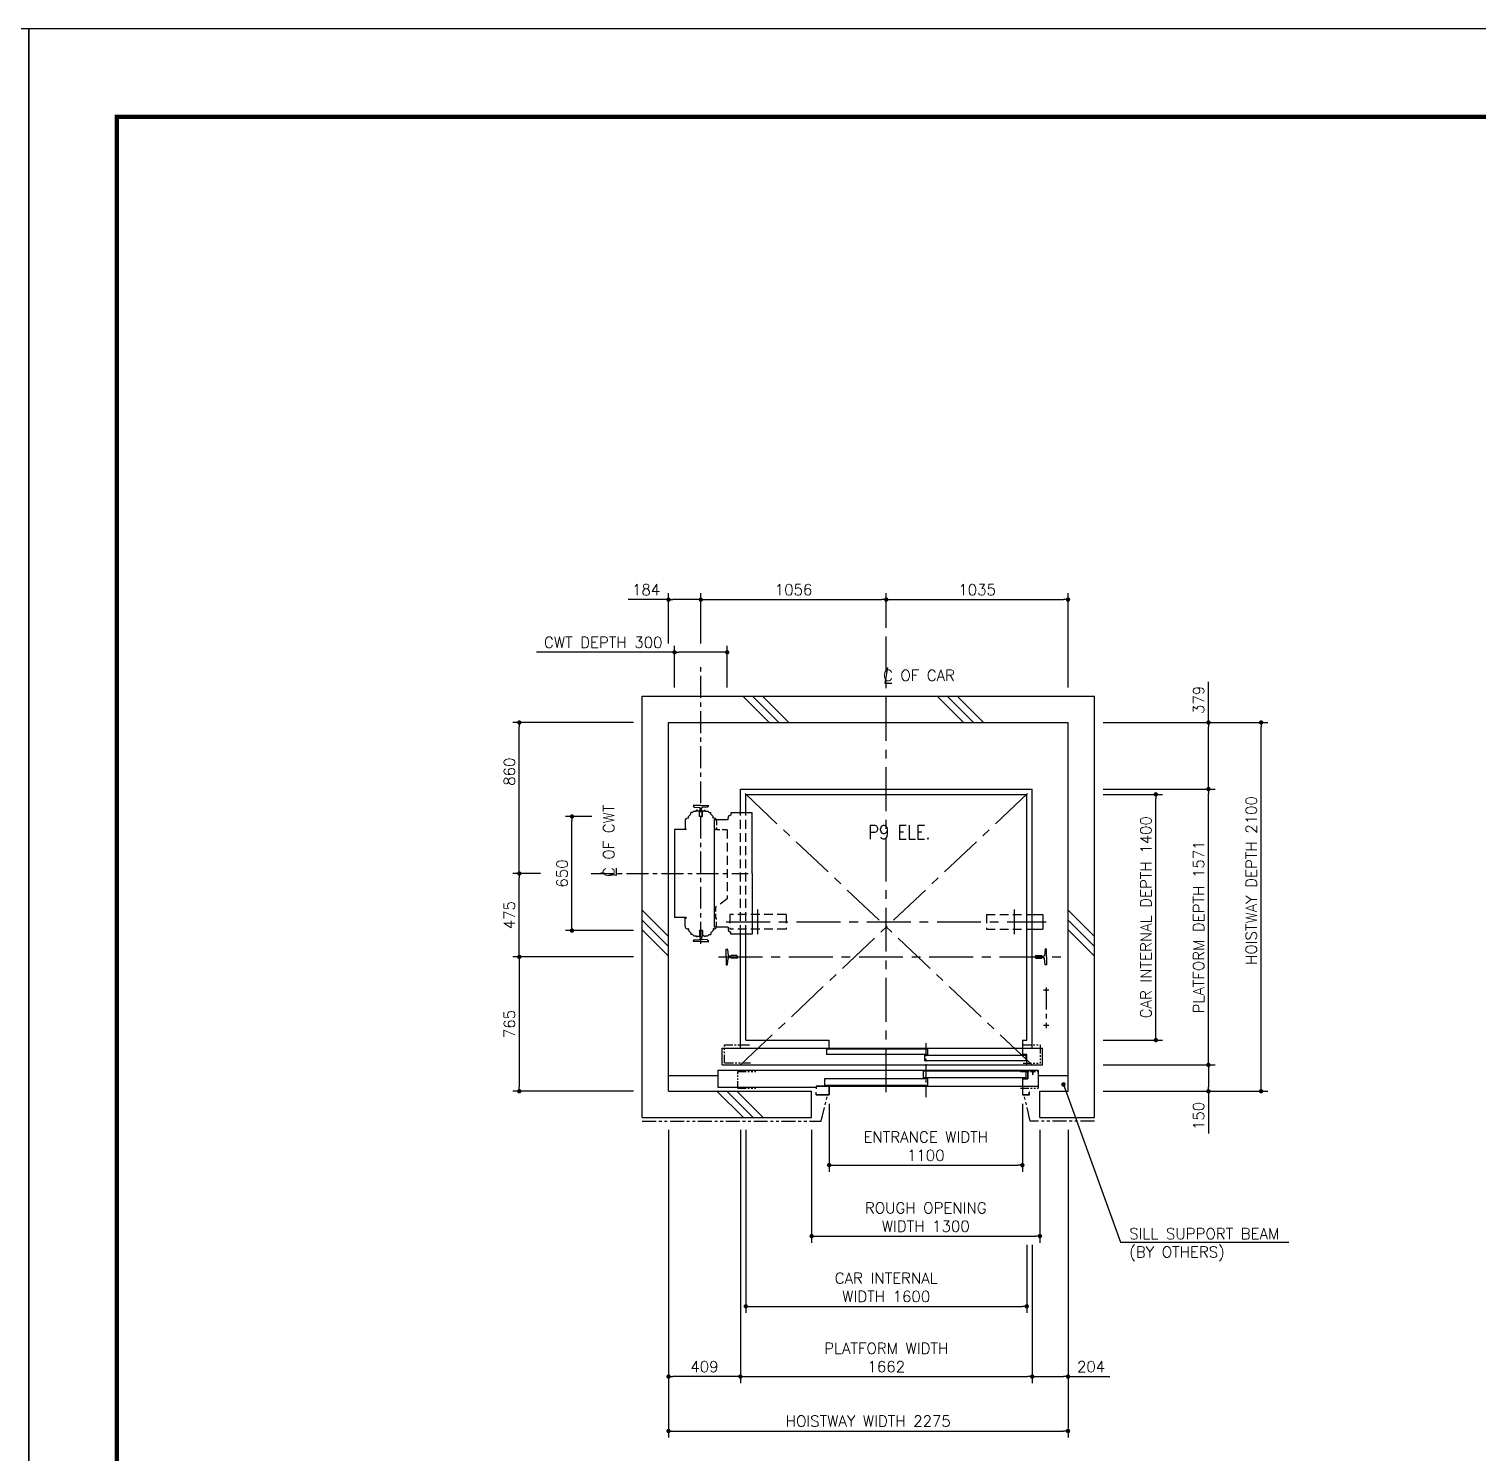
# Model space of a CAD drawing. Header units: millimetres. Extents: x -106996 to 276536, y -21995 to 37993.
# Drawn here: x 21000 to 29253, y -8110 to 0 of the extents above; entities that cross this region are included whole.
import ezdxf

# ---------------------------------------------------------------- set-up
doc = ezdxf.new("R2010")
doc.units = ezdxf.units.MM
doc.header["$LTSCALE"] = 100
for name, pattern in [('CENTERX2', [4, 2.5, -0.5, 0.5, -0.5]), ('DASHED', [0.75, 0.5, -0.25]), ('PHANTOM2', [31.75, 15.875, -3.175, 3.175, -3.175, 3.175, -3.175])]:
    doc.linetypes.add(name, pattern=pattern)
doc.layers.get('0').update_dxf_attribs({"color": 3})
for name, color, linetype in [('BUILDING', 3, 'Continuous'), ('CAR', 6, 'Continuous'), ('CENTER-LINE', 7, 'CENTERX2'), ('CWT', 1, 'Continuous'), ('DIM', 2, 'Continuous'), ('DOOR', 7, 'Continuous'), ('FRAME', 5, 'Continuous'), ('OTHERS', 4, 'Continuous'), ('TEXT', 7, 'Continuous'), ('W-DASHED-LINE', 111, 'PHANTOM2')]:
    doc.layers.add(name, color=color, linetype=linetype)
doc.styles.add('F1', font='romant.shx', dxfattribs={"width": 0.85})
doc.styles.get("Standard").update_dxf_attribs({"font": 'romans.shx', "bigfont": 'bigfont.shx'})
doc.dimstyles.new('1-50IN', dxfattribs={"dimscale": 25, "dimtxt": 2.5, "dimasz": 1, "dimexe": 1.5, "dimexo": 2, "dimgap": 1, "dimtad": 3, "dimdsep": 46, "dimtxsty": 'Standard', "dimblk1": 'DOT', "dimblk2": 'DOT', "dimsah": 1, "dimcen": 0.09, "dimclrd": 256, "dimclre": 256, "dimclrt": 256, "dimadec": 0, "dimazin": 0, "dimtfac": 1, "dimtmove": 0, "dimatfit": 3, "dimldrblk": 'DOT', "dimfxl": 0, "dimtolj": 1, "dimtzin": 0, "dimarcsym": 0})

# ---------------------------------------------------------------- blocks, each defined once
blk = doc.blocks.new('DOOR_2S_JJ1100W')
at = {"layer": 'CAR'}
for p, q in [((-1100, -45), (-1100, 0)), ((0, 0), (0, -45))]:
    blk.add_line(p, q, dxfattribs=at)
at = {"layer": 'CENTER-LINE', "ltscale": 0.3}
blk.add_line((-550, -16.9), (-550, -324.4), dxfattribs=at)
at = {"layer": 'DOOR'}
for p, q in [((-1710, -45), (115, -45)), ((-1710, -141), (-1710, -45)), ((-1115, -49), (-540, -49)), ((-1115, -49), (-1115, -81)), ((-1115, -49), (-1115, -81)), ((-540, -81), (-1115, -81)), ((-540, -49), (-540, -81)), ((0, -45), (0, -81)), ((25, -81), (0, -81)), ((25, -141), (25, -81)), ((115, -141), (115, -45)), ((-1710, -141), (115, -141)), ((-555, -85), (20, -85)), ((-555, -117), (-555, -85)), ((20, -117), (-555, -117)), ((20, -85), (20, -117)), ((-1735, -171), (-1735, -267)), ((-1735, -171), (90, -171)), ((-1125, -218), (-540, -218)), ((-1125, -258), (-1125, -218)), ((-565, -174), (-565, -214)), ((-565, -174), (20, -174)), ((20, -214), (-565, -214)), ((-540, -218), (-540, -258)), ((20, -174), (20, -214)), ((90, -171), (90, -262)), ((-1735, -267), (-1175, -267)), ((-540, -258), (-1125, -258)), ((-1100, -262), (60, -262)), ((-1100, -262), (90, -262))]:
    blk.add_line(p, q, dxfattribs=at)
at = {"layer": 'OTHERS'}
for p, q in [((0, -218), (30, -218)), ((0, -218), (0, -312)), ((1.6, -219.6), (31.6, -219.6)), ((1.6, -219.6), (1.6, -310.4)), ((30, -171), (30, -218)), ((30, -171), (60, -171)), ((31.6, -172.6), (31.6, -219.6)), ((31.6, -172.6), (58.4, -172.6)), ((58.4, -172.6), (58.4, -196)), ((58.4, -196), (60, -196)), ((60, -171), (60, -196)), ((-1175, -262), (-1175, -277)), ((-1175, -262), (-1100, -262)), ((-1173.4, -277), (-1175, -277)), ((-1175, -312), (-1175, -297)), ((-1173.4, -297), (-1175, -297)), ((-1175, -312), (-1100, -312)), ((-1175, -312), (-1100, -312)), ((-1100, -262), (-1174.8, -262)), ((-1173.4, -263.6), (-1173.4, -277)), ((-1101.6, -263.6), (-1173.4, -263.6)), ((-1173.4, -310.4), (-1173.4, -297)), ((-1173.4, -310.4), (-1101.6, -310.4)), ((-1101.6, -263.6), (-1101.6, -310.4)), ((-1100, -262), (-1100, -312)), ((0, -312), (40, -312)), ((1.6, -310.4), (38.4, -310.4)), ((38.4, -310.4), (38.4, -297)), ((40, -297), (38.4, -297)), ((40, -312), (40, -297)), ((40, -312), (40, -310.4))]:
    blk.add_line(p, q, dxfattribs=at)
at = {"layer": 'W-DASHED-LINE', "ltscale": 0.03}
for p, q in [((-1697, -27.5), (-1549, -27.5)), ((-1697, -131), (-1697, -27.5)), ((5, -27.5), (102, -27.5)), ((102, -27.5), (102, -131)), ((-1549, -131), (-1697, -131)), ((5, -131), (102, -131)), ((-1620, -178), (-1518.5, -178)), ((-10, -178), (90, -178)), ((-1620, -273), (-1518.5, -273)), ((-10, -273), (90, -273))]:
    blk.add_line(p, q, dxfattribs=at)
at = {"layer": 'W-DASHED-LINE', "ltscale": 0.025}
for p, q in [((-1620, -273), (-1620, -178)), ((90, -178), (90, -273))]:
    blk.add_line(p, q, dxfattribs=at)
blk = doc.blocks.new('RAIL2')
at = {"layer": 'OTHERS'}
for p, q in [((-62, 0), (-62, 44.5)), ((-62, 44.5), (-55.9, 44.5)), ((-62, 0), (-62, -44.5)), ((-54, 42.7), (-51.3, 8.6)), ((-37.3, 4), (-46.3, 4)), ((-33.4, 7.9), (-37.3, 4)), ((-1, 7.9), (-33.4, 7.9)), ((-1, 7.9), (0, 6.9)), ((0, 0), (0, 6.9)), ((0, 0), (0, -6.9)), ((-62, -44.5), (-55.9, -44.5)), ((-54, -42.7), (-51.3, -8.6)), ((-37.3, -4), (-46.3, -4)), ((-33.4, -7.9), (-37.3, -4)), ((-1, -7.9), (-33.4, -7.9)), ((-1, -7.9), (0, -6.9))]:
    blk.add_line(p, q, dxfattribs=at)
for centre, radius, start, end in [((-55.9, 42.5), 2, 4.51769, 90), ((-46.3, 9), 5, 184.51769, 270), ((-55.9, -42.5), 2, 270, 355.48231), ((-46.3, -9), 5, 90, 175.48231)]:
    blk.add_arc(centre, radius, start, end, dxfattribs=at)
blk = doc.blocks.new('GOV')
at = {"layer": 'OTHERS', "linetype": 'CENTERX2', "ltscale": 0.5}
for p, q in [((15, 0), (-15, 0)), ((0, 15), (0, -215)), ((15, -200), (-15, -200))]:
    blk.add_line(p, q, dxfattribs=at)
for centre in [(0, 0), (0, -200)]:
    blk.add_circle(centre, 3, dxfattribs=at)
blk = doc.blocks.new('RS_L')
at = {"layer": 'OTHERS', "linetype": 'DASHED'}
for p, q in [((-160, 41.5), (-160, -41.5)), ((160, 41.5), (-160, 41.5)), ((160, 41.5), (160, -41.5)), ((160, -41.5), (-160, -41.5))]:
    blk.add_line(p, q, dxfattribs=at)
blk = doc.blocks.new('RS_R')
at = {"layer": 'OTHERS', "linetype": 'DASHED'}
for p, q in [((-160, 41.5), (-160, -41.5)), ((-160, 41.5), (100, 41.5)), ((-160, -41.5), (100, -41.5))]:
    blk.add_line(p, q, dxfattribs=at)
at = {"layer": 'OTHERS'}
for p, q in [((100, 41.5), (160, 41.5)), ((160, 41.5), (160, -41.5)), ((100, -41.5), (160, -41.5))]:
    blk.add_line(p, q, dxfattribs=at)
blk = doc.blocks.new('CWT_A03')
at = {"layer": 'CWT'}
for p, q in [((-57.5, 337.5), (-70, 325)), ((-47, 348), (-57.5, 348)), ((-57.5, 337.5), (-57.5, 348)), ((-40, 355), (-47, 348)), ((-40, 355), (-24.5, 355)), ((-24.5, 355), (-24.5, 360)), ((-18.5, 360), (-24.5, 360)), ((-18.5, 357), (-18.5, 360)), ((-18.5, 357), (-8.5, 357)), ((-8.5, 324), (-8.5, 357)), ((8.5, 324), (8.5, 354)), ((14.9, 354), (8.5, 354)), ((18.5, 354), (14.9, 354)), ((18.5, 354), (18.5, 359)), ((24.5, 359), (18.5, 359)), ((24.5, 355), (24.5, 359)), ((24.5, 355), (40, 355)), ((40, 355), (47, 348)), ((47, 348), (57.5, 348)), ((57.5, 337.5), (57.5, 348)), ((57.5, 337.5), (70, 325)), ((-90, 300), (-90, 255)), ((-90, 255), (-84, 255)), ((-84, 250), (-90, 250)), ((-84, 250), (-84, 255)), ((-70, 315), (-75, 315)), ((-70, 315), (-70, 325)), ((8.5, 324), (-8.5, 324)), ((70, 315), (70, 325)), ((75, 315), (70, 315)), ((-84, -250), (-90, -250)), ((-90, -255), (-84, -255)), ((-90, -300), (-90, -255)), ((-84, -250), (-84, -255)), ((-70, -315), (-75, -315)), ((-70, -315), (-70, -325)), ((-57.5, -337.5), (-70, -325)), ((-8.5, -324), (-8.5, -357)), ((8.5, -324), (-8.5, -324)), ((8.5, -324), (8.5, -354)), ((57.5, -337.5), (70, -325)), ((75, -315), (70, -315)), ((70, -315), (70, -325)), ((-57.5, -337.5), (-57.5, -348)), ((-47, -348), (-57.5, -348)), ((-40, -355), (-47, -348)), ((-40, -355), (-24.5, -355)), ((-24.5, -355), (-24.5, -360)), ((-18.5, -360), (-24.5, -360)), ((-18.5, -357), (-18.5, -360)), ((-18.5, -357), (-8.5, -357)), ((14.9, -354), (8.5, -354)), ((18.5, -354), (14.9, -354)), ((18.5, -354), (18.5, -359)), ((24.5, -359), (18.5, -359)), ((24.5, -355), (40, -355)), ((24.5, -355), (24.5, -359)), ((40, -355), (47, -348)), ((47, -348), (57.5, -348)), ((57.5, -337.5), (57.5, -348))]:
    blk.add_line(p, q, dxfattribs=at)
at = {"layer": 'CWT', "ltscale": 2}
for p, q in [((-150, 250), (-150, -250)), ((-84, 250), (-150, 250)), ((-84, -250), (-150, -250))]:
    blk.add_line(p, q, dxfattribs=at)
at = {"layer": 'CWT', "linetype": 'DASHED', "ltscale": 0.5}
for p, q in [((84, 255), (90, 255)), ((84, 255), (84, 250)), ((84, 250), (150, 250)), ((90, 300), (90, 255)), ((84, -192.1), (84, -255)), ((84, -255), (90, -255)), ((90, -300), (90, -255))]:
    blk.add_line(p, q, dxfattribs=at)
at = {"layer": 'CWT', "linetype": 'DASHED'}
for p, q in [((150, 250), (150, -145)), ((150, -145), (84, -192.1))]:
    blk.add_line(p, q, dxfattribs=at)
at = {"layer": 'CWT'}
for centre, start, end in [((-75, 300), 90, 180), ((75, 300), 0, 90), ((-75, -300), 180, 199.47122), ((-75, -300), 199.47122, 270), ((75, -300), 270, 340.52878), ((75, -300), 340.52878, 0)]:
    blk.add_arc(centre, 15, start, end, dxfattribs=at)
at = {"layer": 'OTHERS'}
for p, q in [((0, 387), (-44.5, 387)), ((-44.5, 387), (-44.5, 386.5)), ((-37.1, 378.5), (-8.6, 376.3)), ((-7.9, 358.4), (-4, 362.3)), ((-7.9, 326), (-7.9, 358.4)), ((-4, 362.3), (-4, 371.3)), ((0, 387), (44.5, 387)), ((4, 362.3), (4, 371.3)), ((7.9, 358.4), (4, 362.3)), ((7.9, 326), (7.9, 358.4)), ((37.1, 378.5), (8.6, 376.3)), ((44.5, 387), (44.5, 386.5)), ((-7.9, 326), (-6.9, 325)), ((0, 325), (-6.9, 325)), ((0, 325), (6.9, 325)), ((7.9, 326), (6.9, 325)), ((-7.9, -326), (-6.9, -325)), ((-7.9, -326), (-7.9, -358.4)), ((0, -325), (-6.9, -325)), ((0, -325), (6.9, -325)), ((7.9, -326), (6.9, -325)), ((7.9, -326), (7.9, -358.4)), ((-44.5, -387), (-44.5, -386.5)), ((0, -387), (-44.5, -387)), ((-37.1, -378.5), (-8.6, -376.3)), ((-7.9, -358.4), (-4, -362.3)), ((-4, -362.3), (-4, -371.3)), ((0, -387), (44.5, -387)), ((7.9, -358.4), (4, -362.3)), ((4, -362.3), (4, -371.3)), ((37.1, -378.5), (8.6, -376.3)), ((44.5, -387), (44.5, -386.5))]:
    blk.add_line(p, q, dxfattribs=at)
for centre, radius, start, end in [((-36.5, 386.5), 8, 180, 265.48231), ((-9, 371.3), 5, 0, 85.48231), ((9, 371.3), 5, 94.51769, 180), ((36.5, 386.5), 8, 274.51769, 0), ((-36.5, -386.5), 8, 94.51769, 180), ((-9, -371.3), 5, 274.51769, 0), ((9, -371.3), 5, 180, 265.48231), ((36.5, -386.5), 8, 0, 85.48231)]:
    blk.add_arc(centre, radius, start, end, dxfattribs=at)
blk = doc.blocks.new('CWT_OUT_B')
at = {"layer": 'CWT', "color": 2, "linetype": 'Continuous'}
for p, q in [((292.7, 345), (170, 345)), ((170, 345), (170, 332.5)), ((292.7, 0), (292.7, 345)), ((76, 305), (76, -305)), ((155, 305), (76, 305)), ((155, 305), (155, 317.5)), ((292.7, 0), (292.7, -345)), ((155, -305), (76, -305)), ((155, -305), (155, -317.5)), ((170, -345), (170, -332.5)), ((292.7, -345), (170, -345))]:
    blk.add_line(p, q, dxfattribs=at)
for centre, start, end in [((170, 317.5), 90, 180), ((170, -317.5), 180, 270)]:
    blk.add_arc(centre, 15, start, end, dxfattribs=at)
blk = doc.blocks.new('CL_CAR')
at = {"layer": 'DIM'}
for p, q in [((7.8, 89), (-7.8, 0)), ((-7.8, 0), (32, 0))]:
    blk.add_line(p, q, dxfattribs=at)
at = {"layer": 'DIM', "insert": (-18.6, 12.6), "char_height": 62.5, "attachment_point": 7}
blk.add_mtext('C OF CAR', dxfattribs=at)
blk = doc.blocks.new('CL_CWT')
at = {"layer": 'DIM'}
for p, q in [((-89, 6.7), (0, -9)), ((0, -9), (0, 30.9))]:
    blk.add_line(p, q, dxfattribs=at)
at = {"layer": 'DIM', "insert": (-12.6, -19.8), "char_height": 62.5, "attachment_point": 7, "rotation": 90}
blk.add_mtext('C OF CWT', dxfattribs=at)
blk = doc.blocks.new('_DOT')
at = {"color": 0, "linetype": 'ByBlock'}
blk.add_line((-0.5, 0), (-1, 0), dxfattribs=at)
at = {"color": 0, "linetype": 'ByBlock', "const_width": 0.5}
blk.add_lwpolyline([(-0.25, 0, 1), (0.25, 0, 1)], format="xyb", close=True, dxfattribs=at)
blk = doc.blocks.new('*D236')
at = {"layer": 'DEFPOINTS', "color": 0, "transparency": 16777216}
for p in [(25557.5, -6071), (26657.5, -6071), (26657.5, -6471)]:
    blk.add_point(p, dxfattribs=at)
at = {"layer": 'DIM', "lineweight": -2, "transparency": 16777216}
for p, q in [((25557.5, -6121), (25557.5, -6508.5)), ((26657.5, -6121), (26657.5, -6508.5)), ((25582.5, -6471), (26632.5, -6471))]:
    blk.add_line(p, q, dxfattribs=at)
at = {"layer": 'DIM', "lineweight": -2, "transparency": 16777216, "xscale": 25, "yscale": 25, "zscale": 25, "rotation": 180}
blk.add_blockref('_DOT', (25557.5, -6471), dxfattribs=at)
at = {"layer": 'DIM', "lineweight": -2, "transparency": 16777216, "xscale": 25, "yscale": 25, "zscale": 25}
blk.add_blockref('_DOT', (26657.5, -6471), dxfattribs=at)
at = {"layer": 'DIM', "transparency": 16777216, "insert": (26107.5, -6362.7), "char_height": 62.5, "attachment_point": 5}
blk.add_mtext('\\A1;ENTRANCE WIDTH\\P1100', dxfattribs=at)
blk = doc.blocks.new('*D237')
at = {"layer": 'DEFPOINTS', "color": 0, "transparency": 16777216}
for p in [(25457.5, -6220), (26757.5, -6220), (26757.5, -6875)]:
    blk.add_point(p, dxfattribs=at)
at = {"layer": 'DIM', "lineweight": -2, "transparency": 16777216}
for p, q in [((25457.5, -6270), (25457.5, -6912.5)), ((26757.5, -6270), (26757.5, -6912.5)), ((25482.5, -6875), (26732.5, -6875))]:
    blk.add_line(p, q, dxfattribs=at)
at = {"layer": 'DIM', "lineweight": -2, "transparency": 16777216, "xscale": 25, "yscale": 25, "zscale": 25, "rotation": 180}
blk.add_blockref('_DOT', (25457.5, -6875), dxfattribs=at)
at = {"layer": 'DIM', "lineweight": -2, "transparency": 16777216, "xscale": 25, "yscale": 25, "zscale": 25}
blk.add_blockref('_DOT', (26757.5, -6875), dxfattribs=at)
at = {"layer": 'DIM', "transparency": 16777216, "insert": (26107.5, -6766.7), "char_height": 62.5, "attachment_point": 5}
blk.add_mtext('\\A1;ROUGH OPENING\\PWIDTH 1300', dxfattribs=at)
blk = doc.blocks.new('*D238')
at = {"layer": 'DEFPOINTS', "color": 0, "transparency": 16777216}
for p in [(25082.5, -6220), (26682.5, -6875), (26682.5, -7275)]:
    blk.add_point(p, dxfattribs=at)
at = {"layer": 'DIM', "lineweight": -2, "transparency": 16777216}
for p, q in [((25082.5, -6270), (25082.5, -7312.5)), ((26682.5, -6925), (26682.5, -7312.5)), ((25107.5, -7275), (26657.5, -7275))]:
    blk.add_line(p, q, dxfattribs=at)
at = {"layer": 'DIM', "lineweight": -2, "transparency": 16777216, "xscale": 25, "yscale": 25, "zscale": 25, "rotation": 180}
blk.add_blockref('_DOT', (25082.5, -7275), dxfattribs=at)
at = {"layer": 'DIM', "lineweight": -2, "transparency": 16777216, "xscale": 25, "yscale": 25, "zscale": 25}
blk.add_blockref('_DOT', (26682.5, -7275), dxfattribs=at)
at = {"layer": 'DIM', "transparency": 16777216, "insert": (25882.5, -7166.7), "char_height": 62.5, "attachment_point": 5}
blk.add_mtext('\\A1;CAR INTERNAL\\PWIDTH 1600', dxfattribs=at)
blk = doc.blocks.new('*D239')
at = {"layer": 'DEFPOINTS', "color": 0, "transparency": 16777216}
for p in [(25051.5, -6220), (26713.5, -6875), (26713.5, -7675)]:
    blk.add_point(p, dxfattribs=at)
at = {"layer": 'DIM', "lineweight": -2, "transparency": 16777216}
for p, q in [((25051.5, -6270), (25051.5, -7712.5)), ((26713.5, -6925), (26713.5, -7712.5)), ((25076.5, -7675), (26688.5, -7675))]:
    blk.add_line(p, q, dxfattribs=at)
at = {"layer": 'DIM', "lineweight": -2, "transparency": 16777216, "xscale": 25, "yscale": 25, "zscale": 25, "rotation": 180}
blk.add_blockref('_DOT', (25051.5, -7675), dxfattribs=at)
at = {"layer": 'DIM', "lineweight": -2, "transparency": 16777216, "xscale": 25, "yscale": 25, "zscale": 25}
blk.add_blockref('_DOT', (26713.5, -7675), dxfattribs=at)
at = {"layer": 'DIM', "transparency": 16777216, "insert": (25882.5, -7566.7), "char_height": 62.5, "attachment_point": 5}
blk.add_mtext('\\A1;PLATFORM WIDTH\\P1662', dxfattribs=at)
blk = doc.blocks.new('*D240')
at = {"layer": 'DEFPOINTS', "color": 0, "transparency": 16777216}
for p in [(24642.5, -6220), (26917.5, -6220), (26917.5, -7985)]:
    blk.add_point(p, dxfattribs=at)
at = {"layer": 'DIM', "lineweight": -2, "transparency": 16777216}
for p, q in [((24642.5, -6270), (24642.5, -8022.5)), ((26917.5, -6270), (26917.5, -8022.5)), ((24667.5, -7985), (26892.5, -7985))]:
    blk.add_line(p, q, dxfattribs=at)
at = {"layer": 'DIM', "lineweight": -2, "transparency": 16777216, "xscale": 25, "yscale": 25, "zscale": 25, "rotation": 180}
blk.add_blockref('_DOT', (24642.5, -7985), dxfattribs=at)
at = {"layer": 'DIM', "lineweight": -2, "transparency": 16777216, "xscale": 25, "yscale": 25, "zscale": 25}
blk.add_blockref('_DOT', (26917.5, -7985), dxfattribs=at)
at = {"layer": 'DIM', "transparency": 16777216, "insert": (25780, -7928.7), "char_height": 62.5, "attachment_point": 5}
blk.add_mtext('\\A1;HOISTWAY WIDTH 2275', dxfattribs=at)
blk = doc.blocks.new('*D241')
at = {"layer": 'DEFPOINTS', "color": 0, "transparency": 16777216}
for p in [(24642.5, -6220), (25051.5, -6220), (24642.5, -7675)]:
    blk.add_point(p, dxfattribs=at)
at = {"layer": 'DIM', "lineweight": -2, "transparency": 16777216}
for p, q in [((24642.5, -6270), (24642.5, -7712.5)), ((25051.5, -6270), (25051.5, -7712.5)), ((25026.5, -7675), (24667.5, -7675))]:
    blk.add_line(p, q, dxfattribs=at)
at = {"layer": 'DIM', "lineweight": -2, "transparency": 16777216, "xscale": 25, "yscale": 25, "zscale": 25, "rotation": 180}
blk.add_blockref('_DOT', (24642.5, -7675), dxfattribs=at)
at = {"layer": 'DIM', "lineweight": -2, "transparency": 16777216, "xscale": 25, "yscale": 25, "zscale": 25}
blk.add_blockref('_DOT', (25051.5, -7675), dxfattribs=at)
at = {"layer": 'DIM', "transparency": 16777216, "insert": (24847, -7618.7), "char_height": 62.5, "attachment_point": 5}
blk.add_mtext('\\A1;409', dxfattribs=at)
blk = doc.blocks.new('*D242')
at = {"layer": 'DEFPOINTS', "color": 0, "transparency": 16777216}
for p in [(26917.5, -6220), (26713.5, -6875), (26917.5, -7675)]:
    blk.add_point(p, dxfattribs=at)
at = {"layer": 'DIM', "lineweight": -2, "transparency": 16777216}
for p, q in [((26917.5, -6270), (26917.5, -7712.5)), ((26713.5, -6925), (26713.5, -7712.5)), ((26738.5, -7675), (26892.5, -7675)), ((26917.5, -7675), (27156.2, -7675))]:
    blk.add_line(p, q, dxfattribs=at)
at = {"layer": 'DIM', "lineweight": -2, "transparency": 16777216, "xscale": 25, "yscale": 25, "zscale": 25, "rotation": 180}
blk.add_blockref('_DOT', (26713.5, -7675), dxfattribs=at)
at = {"layer": 'DIM', "lineweight": -2, "transparency": 16777216, "xscale": 25, "yscale": 25, "zscale": 25}
blk.add_blockref('_DOT', (26917.5, -7675), dxfattribs=at)
at = {"layer": 'DIM', "transparency": 16777216, "insert": (27049.3, -7618.7), "char_height": 62.5, "attachment_point": 5}
blk.add_mtext('\\A1;204', dxfattribs=at)
blk = doc.blocks.new('*D243')
at = {"layer": 'DEFPOINTS', "color": 0, "transparency": 16777216}
for p in [(24492.5, -5285), (23792.5, -6050), (24492.5, -6050)]:
    blk.add_point(p, dxfattribs=at)
at = {"layer": 'DIM', "lineweight": -2, "transparency": 16777216}
for p, q in [((24442.5, -5285), (23755, -5285)), ((23792.5, -5310), (23792.5, -6025)), ((24442.5, -6050), (23755, -6050))]:
    blk.add_line(p, q, dxfattribs=at)
at = {"layer": 'DIM', "lineweight": -2, "transparency": 16777216, "xscale": 25, "yscale": 25, "zscale": 25}
for p, rotation in [((23792.5, -5285), 90), ((23792.5, -6050), 270)]:
    blk.add_blockref('_DOT', p, dxfattribs=dict(at, rotation=rotation))
at = {"layer": 'DIM', "transparency": 16777216, "insert": (23736.3, -5667.5), "char_height": 62.5, "attachment_point": 5, "rotation": 90}
blk.add_mtext('\\A1;765', dxfattribs=at)
blk = doc.blocks.new('*D244')
at = {"layer": 'DEFPOINTS', "color": 0, "transparency": 16777216}
for p in [(23792.5, -4810), (23962.5, -4810), (24492.5, -5285)]:
    blk.add_point(p, dxfattribs=at)
at = {"layer": 'DIM', "lineweight": -2, "transparency": 16777216}
for p, q in [((23912.5, -4810), (23755, -4810)), ((23792.5, -5260), (23792.5, -4835)), ((24442.5, -5285), (23755, -5285))]:
    blk.add_line(p, q, dxfattribs=at)
at = {"layer": 'DIM', "lineweight": -2, "transparency": 16777216, "xscale": 25, "yscale": 25, "zscale": 25}
for p, rotation in [((23792.5, -4810), 90), ((23792.5, -5285), 270)]:
    blk.add_blockref('_DOT', p, dxfattribs=dict(at, rotation=rotation))
at = {"layer": 'DIM', "transparency": 16777216, "insert": (23736.3, -5047.5), "char_height": 62.5, "attachment_point": 5, "rotation": 90}
blk.add_mtext('\\A1;475', dxfattribs=at)
blk = doc.blocks.new('*D245')
at = {"layer": 'DEFPOINTS', "color": 0, "transparency": 16777216}
for p in [(23792.5, -3950), (24492.5, -3950), (23962.5, -4810)]:
    blk.add_point(p, dxfattribs=at)
at = {"layer": 'DIM', "lineweight": -2, "transparency": 16777216}
for p, q in [((24442.5, -3950), (23755, -3950)), ((23792.5, -4785), (23792.5, -3975)), ((23912.5, -4810), (23755, -4810))]:
    blk.add_line(p, q, dxfattribs=at)
at = {"layer": 'DIM', "lineweight": -2, "transparency": 16777216, "xscale": 25, "yscale": 25, "zscale": 25}
for p, rotation in [((23792.5, -3950), 90), ((23792.5, -4810), 270)]:
    blk.add_blockref('_DOT', p, dxfattribs=dict(at, rotation=rotation))
at = {"layer": 'DIM', "transparency": 16777216, "insert": (23736.3, -4230), "char_height": 62.5, "attachment_point": 5, "rotation": 90}
blk.add_mtext('\\A1;860', dxfattribs=at)
blk = doc.blocks.new('*D246')
at = {"layer": 'DEFPOINTS', "color": 0, "transparency": 16777216}
for p in [(24092.5, -4485), (24255.5, -4485), (24492.5, -5135)]:
    blk.add_point(p, dxfattribs=at)
at = {"layer": 'DIM', "lineweight": -2, "transparency": 16777216}
for p, q in [((24205.5, -4485), (24055, -4485)), ((24092.5, -5110), (24092.5, -4510)), ((24442.5, -5135), (24055, -5135))]:
    blk.add_line(p, q, dxfattribs=at)
at = {"layer": 'DIM', "lineweight": -2, "transparency": 16777216, "xscale": 25, "yscale": 25, "zscale": 25}
for p, rotation in [((24092.5, -4485), 90), ((24092.5, -5135), 270)]:
    blk.add_blockref('_DOT', p, dxfattribs=dict(at, rotation=rotation))
at = {"layer": 'DIM', "transparency": 16777216, "insert": (24036.3, -4810), "char_height": 62.5, "attachment_point": 5, "rotation": 90}
blk.add_mtext('\\A1;650', dxfattribs=at)
blk = doc.blocks.new('*D247')
at = {"layer": 'DEFPOINTS', "color": 0, "transparency": 16777216}
for p in [(24642.5, -3250), (24642.5, -3550), (24826.5, -3550)]:
    blk.add_point(p, dxfattribs=at)
at = {"layer": 'DIM', "lineweight": -2, "transparency": 16777216}
for p, q in [((24642.5, -3500), (24642.5, -3212.5)), ((24826.5, -3500), (24826.5, -3212.5)), ((24642.5, -3250), (24412.7, -3250)), ((24801.5, -3250), (24667.5, -3250))]:
    blk.add_line(p, q, dxfattribs=at)
at = {"layer": 'DIM', "lineweight": -2, "transparency": 16777216, "xscale": 25, "yscale": 25, "zscale": 25, "rotation": 180}
blk.add_blockref('_DOT', (24642.5, -3250), dxfattribs=at)
at = {"layer": 'DIM', "lineweight": -2, "transparency": 16777216, "xscale": 25, "yscale": 25, "zscale": 25}
blk.add_blockref('_DOT', (24826.5, -3250), dxfattribs=at)
at = {"layer": 'DIM', "transparency": 16777216, "insert": (24515.1, -3193.7), "char_height": 62.5, "attachment_point": 5}
blk.add_mtext('\\A1;184', dxfattribs=at)
blk = doc.blocks.new('*D248')
at = {"layer": 'DEFPOINTS', "color": 0, "transparency": 16777216}
for p in [(25882.5, -3250), (25882.5, -3460.5), (24826.5, -3550)]:
    blk.add_point(p, dxfattribs=at)
at = {"layer": 'DIM', "lineweight": -2, "transparency": 16777216}
for p, q in [((24826.5, -3500), (24826.5, -3212.5)), ((25882.5, -3410.5), (25882.5, -3212.5)), ((24851.5, -3250), (25857.5, -3250))]:
    blk.add_line(p, q, dxfattribs=at)
at = {"layer": 'DIM', "lineweight": -2, "transparency": 16777216, "xscale": 25, "yscale": 25, "zscale": 25, "rotation": 180}
blk.add_blockref('_DOT', (24826.5, -3250), dxfattribs=at)
at = {"layer": 'DIM', "lineweight": -2, "transparency": 16777216, "xscale": 25, "yscale": 25, "zscale": 25}
blk.add_blockref('_DOT', (25882.5, -3250), dxfattribs=at)
at = {"layer": 'DIM', "transparency": 16777216, "insert": (25354.5, -3193.7), "char_height": 62.5, "attachment_point": 5}
blk.add_mtext('\\A1;1056', dxfattribs=at)
blk = doc.blocks.new('*D249')
at = {"layer": 'DEFPOINTS', "color": 0, "transparency": 16777216}
for p in [(26917.5, -3250), (25882.5, -3460.5), (26917.5, -3800)]:
    blk.add_point(p, dxfattribs=at)
at = {"layer": 'DIM', "lineweight": -2, "transparency": 16777216}
for p, q in [((25882.5, -3410.5), (25882.5, -3212.5)), ((26917.5, -3750), (26917.5, -3212.5)), ((25907.5, -3250), (26892.5, -3250))]:
    blk.add_line(p, q, dxfattribs=at)
at = {"layer": 'DIM', "lineweight": -2, "transparency": 16777216, "xscale": 25, "yscale": 25, "zscale": 25, "rotation": 180}
blk.add_blockref('_DOT', (25882.5, -3250), dxfattribs=at)
at = {"layer": 'DIM', "lineweight": -2, "transparency": 16777216, "xscale": 25, "yscale": 25, "zscale": 25}
blk.add_blockref('_DOT', (26917.5, -3250), dxfattribs=at)
at = {"layer": 'DIM', "transparency": 16777216, "insert": (26400, -3193.7), "char_height": 62.5, "attachment_point": 5}
blk.add_mtext('\\A1;1035', dxfattribs=at)
blk = doc.blocks.new('*D250')
at = {"layer": 'DEFPOINTS', "color": 0, "transparency": 16777216}
for p in [(24676.5, -3550), (24676.5, -3800), (24976.5, -3800)]:
    blk.add_point(p, dxfattribs=at)
at = {"layer": 'DIM', "lineweight": -2, "transparency": 16777216}
for p, q in [((24676.5, -3750), (24676.5, -3512.5)), ((24976.5, -3750), (24976.5, -3512.5)), ((24676.5, -3550), (23889.6, -3550)), ((24951.5, -3550), (24701.5, -3550))]:
    blk.add_line(p, q, dxfattribs=at)
at = {"layer": 'DIM', "lineweight": -2, "transparency": 16777216, "xscale": 25, "yscale": 25, "zscale": 25, "rotation": 180}
blk.add_blockref('_DOT', (24676.5, -3550), dxfattribs=at)
at = {"layer": 'DIM', "lineweight": -2, "transparency": 16777216, "xscale": 25, "yscale": 25, "zscale": 25}
blk.add_blockref('_DOT', (24976.5, -3550), dxfattribs=at)
at = {"layer": 'DIM', "transparency": 16777216, "insert": (24270.5, -3493.7), "char_height": 62.5, "attachment_point": 5}
blk.add_mtext('\\A1;CWT DEPTH 300', dxfattribs=at)
blk = doc.blocks.new('*D251')
at = {"layer": 'DEFPOINTS', "color": 0, "transparency": 16777216}
for p in [(27067.5, -4359), (27417.5, -4359), (27067.5, -5759)]:
    blk.add_point(p, dxfattribs=at)
at = {"layer": 'DIM', "lineweight": -2, "transparency": 16777216}
for p, q in [((27117.5, -4359), (27455, -4359)), ((27417.5, -5734), (27417.5, -4384)), ((27117.5, -5759), (27455, -5759))]:
    blk.add_line(p, q, dxfattribs=at)
at = {"layer": 'DIM', "lineweight": -2, "transparency": 16777216, "xscale": 25, "yscale": 25, "zscale": 25}
for p, rotation in [((27417.5, -4359), 90), ((27417.5, -5759), 270)]:
    blk.add_blockref('_DOT', p, dxfattribs=dict(at, rotation=rotation))
at = {"layer": 'DIM', "transparency": 16777216, "insert": (27361.3, -5059), "char_height": 62.5, "attachment_point": 5, "rotation": 90}
blk.add_mtext('\\A1;CAR INTERNAL DEPTH 1400', dxfattribs=at)
blk = doc.blocks.new('*D252')
at = {"layer": 'DEFPOINTS', "color": 0, "transparency": 16777216}
for p in [(27067.5, -4329), (27717.5, -4329), (27067.5, -5900)]:
    blk.add_point(p, dxfattribs=at)
at = {"layer": 'DIM', "lineweight": -2, "transparency": 16777216}
for p, q in [((27117.5, -4329), (27755, -4329)), ((27717.5, -5875), (27717.5, -4354)), ((27117.5, -5900), (27755, -5900))]:
    blk.add_line(p, q, dxfattribs=at)
at = {"layer": 'DIM', "lineweight": -2, "transparency": 16777216, "xscale": 25, "yscale": 25, "zscale": 25}
for p, rotation in [((27717.5, -4329), 90), ((27717.5, -5900), 270)]:
    blk.add_blockref('_DOT', p, dxfattribs=dict(at, rotation=rotation))
at = {"layer": 'DIM', "transparency": 16777216, "insert": (27661.3, -5114.5), "char_height": 62.5, "attachment_point": 5, "rotation": 90}
blk.add_mtext('\\A1;PLATFORM DEPTH 1571', dxfattribs=at)
blk = doc.blocks.new('*D253')
at = {"layer": 'DEFPOINTS', "color": 0, "transparency": 16777216}
for p in [(27067.5, -3950), (28017.5, -3950), (27067.5, -6050)]:
    blk.add_point(p, dxfattribs=at)
at = {"layer": 'DIM', "lineweight": -2, "transparency": 16777216}
for p, q in [((27117.5, -3950), (28055, -3950)), ((28017.5, -6025), (28017.5, -3975)), ((27117.5, -6050), (28055, -6050))]:
    blk.add_line(p, q, dxfattribs=at)
at = {"layer": 'DIM', "lineweight": -2, "transparency": 16777216, "xscale": 25, "yscale": 25, "zscale": 25}
for p, rotation in [((28017.5, -3950), 90), ((28017.5, -6050), 270)]:
    blk.add_blockref('_DOT', p, dxfattribs=dict(at, rotation=rotation))
at = {"layer": 'DIM', "transparency": 16777216, "insert": (27961.3, -4850), "char_height": 62.5, "attachment_point": 5, "rotation": 90}
blk.add_mtext('\\A1;HOISTWAY DEPTH 2100', dxfattribs=at)
blk = doc.blocks.new('*D254')
at = {"layer": 'DEFPOINTS', "color": 0, "transparency": 16777216}
for p in [(27067.5, -5900), (27067.5, -6050), (27717.5, -6050)]:
    blk.add_point(p, dxfattribs=at)
at = {"layer": 'DIM', "lineweight": -2, "transparency": 16777216}
for p, q in [((27117.5, -5900), (27755, -5900)), ((27717.5, -5925), (27717.5, -6025)), ((27117.5, -6050), (27755, -6050)), ((27717.5, -6050), (27717.5, -6291.4))]:
    blk.add_line(p, q, dxfattribs=at)
at = {"layer": 'DIM', "lineweight": -2, "transparency": 16777216, "xscale": 25, "yscale": 25, "zscale": 25}
for p, rotation in [((27717.5, -5900), 90), ((27717.5, -6050), 270)]:
    blk.add_blockref('_DOT', p, dxfattribs=dict(at, rotation=rotation))
at = {"layer": 'DIM', "transparency": 16777216, "insert": (27661.3, -6190.5), "char_height": 62.5, "attachment_point": 5, "rotation": 90}
blk.add_mtext('\\A1;150', dxfattribs=at)
blk = doc.blocks.new('*D255')
at = {"layer": 'DEFPOINTS', "color": 0, "transparency": 16777216}
for p in [(27067.5, -3950), (27717.5, -3950), (27067.5, -4329)]:
    blk.add_point(p, dxfattribs=at)
at = {"layer": 'DIM', "lineweight": -2, "transparency": 16777216}
for p, q in [((27717.5, -3950), (27717.5, -3717.3)), ((27117.5, -3950), (27755, -3950)), ((27717.5, -4304), (27717.5, -3975)), ((27117.5, -4329), (27755, -4329))]:
    blk.add_line(p, q, dxfattribs=at)
at = {"layer": 'DIM', "lineweight": -2, "transparency": 16777216, "xscale": 25, "yscale": 25, "zscale": 25}
for p, rotation in [((27717.5, -3950), 90), ((27717.5, -4329), 270)]:
    blk.add_blockref('_DOT', p, dxfattribs=dict(at, rotation=rotation))
at = {"layer": 'DIM', "transparency": 16777216, "insert": (27661.3, -3821.1), "char_height": 62.5, "attachment_point": 5, "rotation": 90}
blk.add_mtext('\\A1;379', dxfattribs=at)

msp = doc.modelspace()

# ---------------------------------------------------------------- linework, layer by layer
at = {"layer": 'BUILDING'}
for p, q in [((24492.500004, -3799.9999906), (27067.500004, -3799.9999906)), ((24492.500004, -6199.9999906), (24492.500004, -3799.9999906)), ((25214.680004, -3949.9999906), (25064.680004, -3799.9999906)), ((25271.250004, -3949.9999906), (25121.250004, -3799.9999906)), ((25327.820004, -3949.9999906), (25177.820004, -3799.9999906)), ((26322.180004, -3949.9999906), (26172.180004, -3799.9999906)), ((26378.750004, -3949.9999906), (26228.750004, -3799.9999906)), ((26435.320004, -3949.9999906), (26285.320004, -3799.9999906)), ((27067.500004, -6199.9999906), (27067.500004, -3799.9999906)), ((24642.500004, -3949.9999906), (26917.500004, -3949.9999906)), ((24642.500004, -6049.9999906), (24642.500004, -3949.9999906)), ((26917.500004, -6049.9999906), (26917.500004, -3949.9999906)), ((24492.500004, -5018.4299906), (24642.500004, -5168.4299906)), ((26917.500004, -5018.4299906), (27067.500004, -5168.4299906)), ((24492.500004, -5074.9999906), (24642.500004, -5224.9999906)), ((26917.500004, -5074.9999906), (27067.500004, -5224.9999906)), ((24492.500004, -5131.5699906), (24642.500004, -5281.5699906)), ((26917.500004, -5131.5699906), (27067.500004, -5281.5699906)), ((24642.500004, -5959.9999906), (24922.500004, -5959.9999906)), ((26747.500004, -5959.9999906), (26917.500004, -5959.9999906)), ((24642.500004, -6049.9999906), (25457.500004, -6049.9999906)), ((25068.430004, -6199.9999906), (24918.430004, -6049.9999906)), ((25125.000004, -6199.9999906), (24975.000004, -6049.9999906)), ((25181.570004, -6199.9999906), (25031.570004, -6049.9999906)), ((25457.500004, -6199.9999906), (25457.500004, -6049.9999906)), ((26757.500004, -6049.9999906), (26917.500004, -6049.9999906)), ((26757.500004, -6199.9999906), (26757.500004, -6049.9999906)), ((24492.500004, -6199.9999906), (25457.500004, -6199.9999906)), ((26757.500004, -6199.9999906), (27067.500004, -6199.9999906))]:
    msp.add_line(p, q, dxfattribs=at)
at = {"layer": 'CAR'}
for p, q in [((25051.500004, -4328.9999906), (26713.500004, -4328.9999906)), ((25051.500004, -4464.9999906), (25051.500004, -4328.9999906)), ((25082.500004, -4358.9999906), (26682.500004, -4358.9999906)), ((25082.500004, -4464.9999906), (25082.500004, -4358.9999906)), ((26682.500004, -5758.9999906), (26682.500004, -4358.9999906)), ((26713.500004, -5803.9999906), (26713.500004, -4328.9999906)), ((25051.500004, -5803.9999906), (25051.500004, -5154.9999906)), ((25082.500004, -5758.9999906), (25082.500004, -5154.9999906)), ((25082.500004, -5758.9999906), (25557.500004, -5758.9999906)), ((26657.500004, -5758.9999906), (26682.500004, -5758.9999906))]:
    msp.add_line(p, q, dxfattribs=at)
at = {"layer": 'CAR', "linetype": 'DASHED'}
for p, q in [((25051.500004, -5154.9999906), (25051.500004, -4464.9999906)), ((25082.500004, -5154.9999906), (25082.500004, -4464.9999906))]:
    msp.add_line(p, q, dxfattribs=at)
at = {"layer": 'CENTER-LINE'}
for p, q in [((25882.500004, -6054.8171906), (25882.500004, -3460.4999906)), ((25051.500004, -5899.9999906), (26713.500004, -4328.9999906)), ((26713.500004, -5899.9999906), (25051.500004, -4328.9999906)), ((25151.500004, -5154.9999906), (25151.500004, -5014.9999906)), ((26613.500004, -5154.9999906), (26613.500004, -5014.9999906)), ((24971.500004, -5084.9999906), (26793.500004, -5084.9999906)), ((24927.500004, -5284.9999906), (26897.500004, -5284.9999906))]:
    msp.add_line(p, q, dxfattribs=at)
at = {"layer": 'CENTER-LINE', "ltscale": 0.5}
for p, q in [((24826.500004, -5209.9999906), (24826.500004, -3613.1999906)), ((24202.500004, -4809.9999906), (25096.500004, -4809.9999906))]:
    msp.add_line(p, q, dxfattribs=at)
at = {"layer": 'DEFPOINTS'}
for points in [[(0.000004, -14999.9999969), (21000.000004, -14999.9999969), (21000.000004, 0.0000031), (0.000004, 0.0000031)], [(21000.000004, -14999.9999906), (42000.000004, -14999.9999906), (42000.000004, 0.0000094), (21000.000004, 0.0000094)]]:
    msp.add_lwpolyline(points, close=True, dxfattribs=at)
at = {"layer": 'FRAME', "const_width": 25}
msp.add_lwpolyline([(21500.000004, -14499.9999906), (41500.000004, -14499.9999906), (41500.000004, -499.9999906), (21500.000004, -499.9999906)], close=True, dxfattribs=at)
at = {"layer": 'W-DASHED-LINE', "ltscale": 0.05}
for p, q in [((25512.500004, -6219.9999906), (25547.500004, -6070.9999906)), ((26702.500004, -6219.9999906), (26667.500004, -6070.9999906)), ((24492.500004, -6219.9999906), (25512.500004, -6219.9999906)), ((27067.500004, -6219.9999906), (26702.500004, -6219.9999906))]:
    msp.add_line(p, q, dxfattribs=at)

# ---------------------------------------------------------------- block references
at = {"layer": 'CWT'}
for name in ['CWT_A03', 'CWT_OUT_B']:
    msp.add_blockref(name, (24826.500004, -4809.9999906), dxfattribs=at)
at = {"layer": 'DIM'}
for name, p in [('CL_CAR', (25882.500004, -3725.4999906)), ('CL_CWT', (24346.100004, -4809.9999906))]:
    msp.add_blockref(name, p, dxfattribs=at)
at = {"layer": 'DOOR'}
msp.add_blockref('DOOR_2S_JJ1100W', (26657.500004, -5758.9999906), dxfattribs=at)
at = {"layer": 'OTHERS'}
for name, p in [('RS_L', (25151.500004, -5084.9999906)), ('RS_R', (26613.500004, -5084.9999906)), ('RAIL2', (25032.500004, -5284.9999906)), ('GOV', (26793.500004, -5474.9999906))]:
    msp.add_blockref(name, p, dxfattribs=at)
at = {"layer": 'OTHERS', "rotation": 180}
msp.add_blockref('RAIL2', (26732.500004, -5284.9999906), dxfattribs=at)

# ---------------------------------------------------------------- texts
at = {"layer": 'DIM', "insert": (27266.500004, -6923.9999906), "char_height": 62.5, "attachment_point": 4}
msp.add_mtext('SILL SUPPORT BEAM\\P(BY OTHERS)', dxfattribs=at)
at = {"layer": 'TEXT', "color": 4, "insert": (25779.954361, -4535.218104), "char_height": 80, "width": 956.668701908, "attachment_point": 1, "style": 'F1'}
msp.add_mtext('P9 ELE.', dxfattribs=at)

# ---------------------------------------------------------------- dimensions: what is measured, and where the dimension line sits
at = {"layer": 'DIM'}
for base, p1, p2, picture, middle in [((24642.500004, -3249.9999906), (24826.500004, -3549.9999906), (24642.500004, -3549.9999906), '*D247', (24515.1190517, -3193.7499906)), ((25882.500004, -3249.9999906), (24826.500004, -3549.9999906), (25882.500004, -3460.4999906), '*D248', (25354.500004, -3193.7499906)), ((26917.500004, -3249.9999906), (25882.500004, -3460.4999906), (26917.500004, -3799.9999906), '*D249', (26400.000004, -3193.7499906)), ((24642.500004, -7674.9999906), (25051.500004, -6219.9999906), (24642.500004, -6219.9999906), '*D241', (24847.000004, -7618.7499906)), ((26917.500004, -7674.9999906), (26713.500004, -6874.9999906), (26917.500004, -6219.9999906), '*D242', (27049.3452421, -7618.7499906))]:
    dim = msp.add_linear_dim(base=base, p1=p1, p2=p2, dimstyle='1-50IN', override={"dimpost": '\\X'}, dxfattribs=at)
    dim.commit()
    dim.dimension.update_dxf_attribs({"geometry": picture, "text_midpoint": middle})
for base, p1, p2, text, picture, middle in [((24676.500004, -3549.9999906), (24976.500004, -3799.9999906), (24676.500004, -3799.9999906), 'CWT DEPTH <>', '*D250', (24270.5476231, -3493.7499906)), ((26657.500004, -6470.9999906), (25557.500004, -6070.9999906), (26657.500004, -6070.9999906), 'ENTRANCE WIDTH\\P<>', '*D236', (26107.500004, -6362.6666573)), ((26917.500004, -7984.9999906), (24642.500004, -6219.9999906), (26917.500004, -6219.9999906), 'HOISTWAY WIDTH <>', '*D240', (25780.000004, -7928.7499906)), ((26713.500004, -7674.9999906), (25051.500004, -6219.9999906), (26713.500004, -6874.9999906), 'PLATFORM WIDTH\\P<>', '*D239', (25882.500004, -7566.6666573)), ((26682.500004, -7274.9999906), (25082.500004, -6219.9999906), (26682.500004, -6874.9999906), 'CAR INTERNAL\\PWIDTH <>', '*D238', (25882.500004, -7166.6666573)), ((26757.500004, -6874.9999906), (25457.500004, -6219.9999906), (26757.500004, -6219.9999906), 'ROUGH OPENING\\PWIDTH <>', '*D237', (26107.500004, -6766.6666573))]:
    dim = msp.add_linear_dim(base=base, p1=p1, p2=p2, text=text, dimstyle='1-50IN', override={"dimpost": '\\X'}, dxfattribs=at)
    dim.commit()
    dim.dimension.update_dxf_attribs({"geometry": picture, "text_midpoint": middle})
for base, p1, p2, picture, middle in [((27717.500004, -3949.9999906), (27067.500004, -4328.9999906), (27067.500004, -3949.9999906), '*D255', (27717.500004, -3821.130943)), ((23792.500004, -3949.9999906), (23962.500004, -4809.9999906), (24492.500004, -3949.9999906), '*D245', (23792.500004, -4229.9999906)), ((24092.500004, -4484.9999906), (24492.500004, -5134.9999906), (24255.500004, -4484.9999906), '*D246', (24092.500004, -4809.9999906)), ((23792.500004, -4809.9999906), (24492.500004, -5284.9999906), (23962.500004, -4809.9999906), '*D244', (23792.500004, -5047.4999906)), ((23792.500004, -6049.9999906), (24492.500004, -5284.9999906), (24492.500004, -6049.9999906), '*D243', (23792.500004, -5667.4999906)), ((27717.500004, -6049.9999906), (27067.500004, -5899.9999906), (27067.500004, -6049.9999906), '*D254', (27717.500004, -6190.4999906))]:
    dim = msp.add_linear_dim(base=base, p1=p1, p2=p2, angle=90, dimstyle='1-50IN', override={"dimpost": '\\X'}, dxfattribs=at)
    dim.commit()
    dim.dimension.update_dxf_attribs({"geometry": picture, "text_midpoint": middle, "dimtype": 160})
for base, p1, p2, text, picture, middle in [((28017.500004, -3949.9999906), (27067.500004, -6049.9999906), (27067.500004, -3949.9999906), 'HOISTWAY DEPTH <>', '*D253', (28017.500004, -4849.9999906)), ((27717.500004, -4328.9999906), (27067.500004, -5899.9999906), (27067.500004, -4328.9999906), 'PLATFORM DEPTH <>', '*D252', (27717.500004, -5114.4999906)), ((27417.500004, -4358.9999906), (27067.500004, -5758.9999906), (27067.500004, -4358.9999906), 'CAR INTERNAL DEPTH <>', '*D251', (27417.500004, -5058.9999906))]:
    dim = msp.add_linear_dim(base=base, p1=p1, p2=p2, angle=90, text=text, dimstyle='1-50IN', override={"dimpost": '\\X'}, dxfattribs=at)
    dim.commit()
    dim.dimension.update_dxf_attribs({"geometry": picture, "text_midpoint": middle, "dimtype": 160})

# ---------------------------------------------------------------- leaders
at = {"layer": 'DIM', "annotation_type": 0, "has_hookline": 1, "hookline_direction": 0, "text_width": 908.3333333}
msp.add_leader([(26891.500004, -6010.9999906), (27216.500004, -6910.0831768), (27241.500004, -6910.0831768)], dimstyle='1-50IN', override={"dimgap": 1, "dimtad": 3}, dxfattribs=at)

doc.saveas('drawing.dxf')
